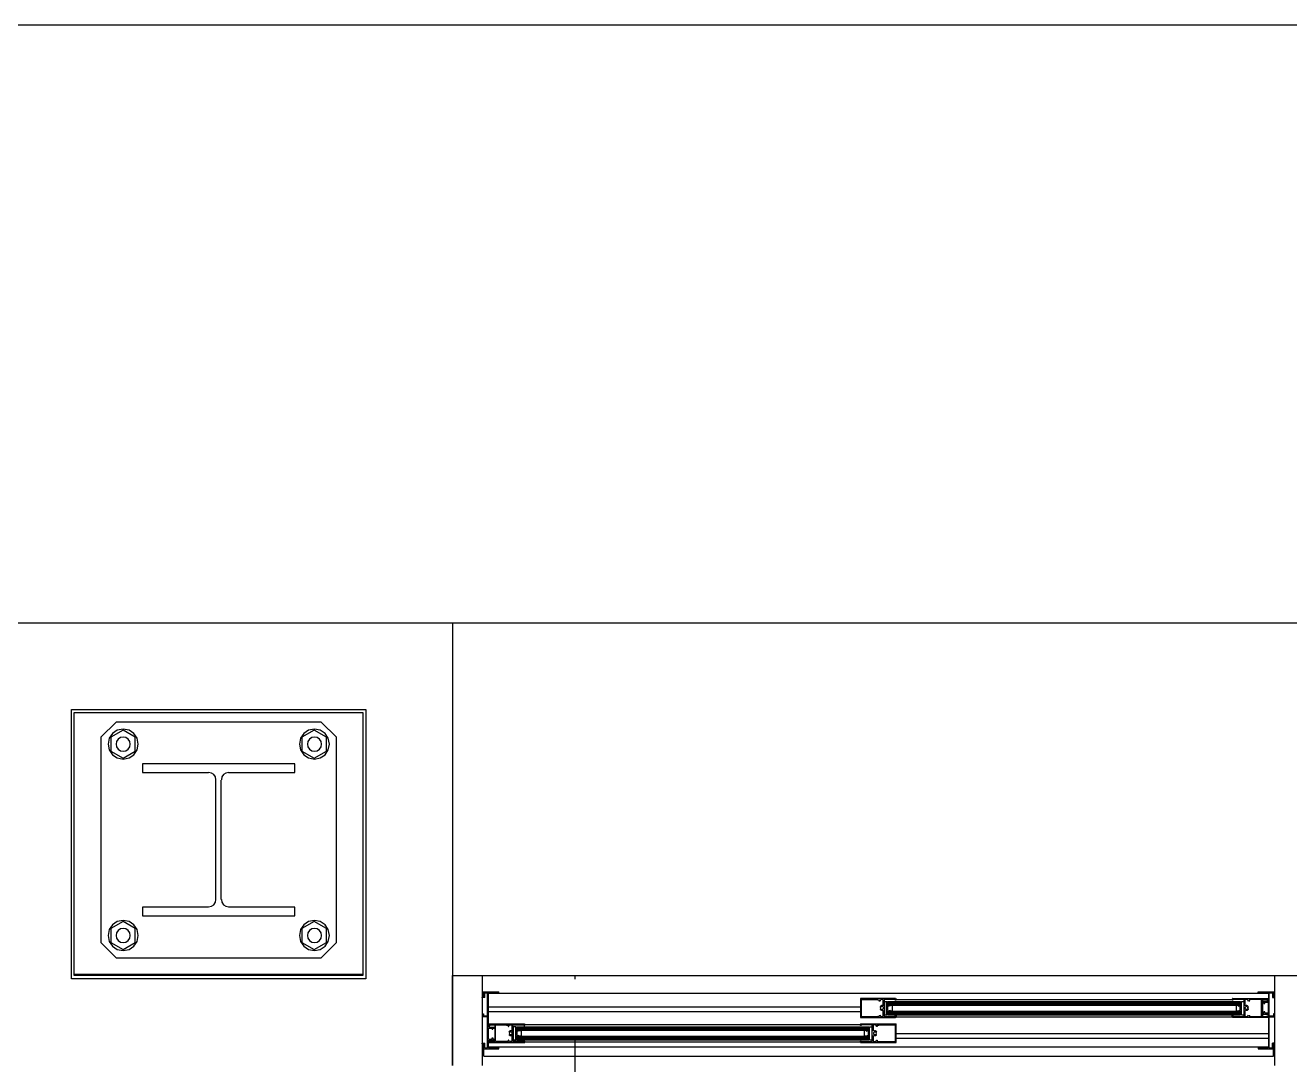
# Model space of a CAD drawing. Header units: millimetres. Extents: x 7649 to 34105, y 3983 to 25377.
# Drawn here: x 28256 to 30372, y 20638 to 22377 of the extents above; entities that cross this region are included whole.
import ezdxf

# ---------------------------------------------------------------- set-up
doc = ezdxf.new("R2010")
doc.units = ezdxf.units.MM

msp = doc.modelspace()

# ---------------------------------------------------------------- linework, layer by layer
at = {"layer": 'GEOMETRY', "color": 7}
for p, q in [((33605.08194, 22376.51806), (7649.45694, 22376.51806)), ((7649.45694, 21376.92222), (34105.14444, 21376.92222)), ((28407.60694, 21210.76389), (28382.20694, 21185.36389)), ((28751.03611, 21210.76389), (28407.60694, 21210.76389)), ((28776.43611, 21185.36389), (28751.03611, 21210.76389)), ((28382.20694, 21185.36389), (28382.20694, 20841.93472)), ((28396.35298, 21183.77083), (28394.37778, 21173.98681)), ((28401.7396, 21191.7604), (28396.35298, 21183.77083)), ((28419.24861, 21197.53472), (28399.14028, 21185.36389)), ((28399.14028, 21185.36389), (28399.14028, 21162.08056)), ((28409.72917, 21197.14702), (28401.7396, 21191.7604)), ((28411.09433, 21182.40567), (28408.54264, 21178.62112)), ((28419.51319, 21199.12222), (28409.72917, 21197.14702)), ((28414.87888, 21184.95736), (28411.09433, 21182.40567)), ((28419.51319, 21185.89306), (28414.87888, 21184.95736)), ((28439.35694, 21185.36389), (28419.24861, 21197.53472)), ((28429.29722, 21197.14702), (28419.51319, 21199.12222)), ((28424.1475, 21184.95736), (28419.51319, 21185.89306)), ((28427.93206, 21182.40567), (28424.1475, 21184.95736)), ((28430.48375, 21178.62112), (28427.93206, 21182.40567)), ((28437.28679, 21191.7604), (28429.29722, 21197.14702)), ((28442.67341, 21183.77083), (28437.28679, 21191.7604)), ((28439.35694, 21162.08056), (28439.35694, 21185.36389)), ((28444.64861, 21173.98681), (28442.67341, 21183.77083)), ((28716.49881, 21183.77083), (28714.52361, 21173.98681)), ((28721.88544, 21191.7604), (28716.49881, 21183.77083)), ((28739.39444, 21197.53472), (28718.75694, 21185.36389)), ((28718.75694, 21185.36389), (28718.75694, 21162.08056)), ((28729.875, 21197.14702), (28721.88544, 21191.7604)), ((28731.24016, 21182.40567), (28728.68848, 21178.62112)), ((28739.65903, 21199.12222), (28729.875, 21197.14702)), ((28735.02472, 21184.95736), (28731.24016, 21182.40567)), ((28739.65903, 21185.89306), (28735.02472, 21184.95736)), ((28759.50278, 21185.36389), (28739.39444, 21197.53472)), ((28749.44306, 21197.14702), (28739.65903, 21199.12222)), ((28744.29334, 21184.95736), (28739.65903, 21185.89306)), ((28748.07789, 21182.40567), (28744.29334, 21184.95736)), ((28750.62958, 21178.62112), (28748.07789, 21182.40567)), ((28757.43262, 21191.7604), (28749.44306, 21197.14702)), ((28762.81924, 21183.77083), (28757.43262, 21191.7604)), ((28759.50278, 21162.08056), (28759.50278, 21185.36389)), ((28764.79444, 21173.98681), (28762.81924, 21183.77083)), ((28776.43611, 20841.93472), (28776.43611, 21185.36389)), ((28394.37778, 21173.98681), (28396.35298, 21164.20278)), ((28396.35298, 21164.20278), (28401.7396, 21156.21321)), ((28399.14028, 21162.08056), (28419.24861, 21150.43889)), ((28408.54264, 21178.62112), (28407.60694, 21173.98681)), ((28407.60694, 21173.98681), (28408.54264, 21169.3525)), ((28408.54264, 21169.3525), (28411.09433, 21165.56794)), ((28411.09433, 21165.56794), (28414.87888, 21163.01625)), ((28414.87888, 21163.01625), (28419.51319, 21162.08056)), ((28419.24861, 21150.43889), (28439.35694, 21162.08056)), ((28419.51319, 21162.08056), (28424.1475, 21163.01625)), ((28424.1475, 21163.01625), (28427.93206, 21165.56794)), ((28427.93206, 21165.56794), (28430.48375, 21169.3525)), ((28431.41944, 21173.98681), (28430.48375, 21178.62112)), ((28430.48375, 21169.3525), (28431.41944, 21173.98681)), ((28437.28679, 21156.21321), (28442.67341, 21164.20278)), ((28442.67341, 21164.20278), (28444.64861, 21173.98681)), ((28714.52361, 21173.98681), (28716.49881, 21164.20278)), ((28716.49881, 21164.20278), (28721.88544, 21156.21321)), ((28718.75694, 21162.08056), (28739.39444, 21150.43889)), ((28728.68848, 21178.62112), (28727.75278, 21173.98681)), ((28727.75278, 21173.98681), (28728.68848, 21169.3525)), ((28728.68848, 21169.3525), (28731.24016, 21165.56794)), ((28731.24016, 21165.56794), (28735.02472, 21163.01625)), ((28735.02472, 21163.01625), (28739.65903, 21162.08056)), ((28739.39444, 21150.43889), (28759.50278, 21162.08056)), ((28739.65903, 21162.08056), (28744.29334, 21163.01625)), ((28744.29334, 21163.01625), (28748.07789, 21165.56794)), ((28748.07789, 21165.56794), (28750.62958, 21169.3525)), ((28751.56528, 21173.98681), (28750.62958, 21178.62112)), ((28750.62958, 21169.3525), (28751.56528, 21173.98681)), ((28757.43262, 21156.21321), (28762.81924, 21164.20278)), ((28762.81924, 21164.20278), (28764.79444, 21173.98681)), ((28401.7396, 21156.21321), (28409.72917, 21150.82659)), ((28409.72917, 21150.82659), (28419.51319, 21148.85139)), ((28419.51319, 21148.85139), (28429.29722, 21150.82659)), ((28429.29722, 21150.82659), (28437.28679, 21156.21321)), ((28706.58611, 21140.91389), (28452.05694, 21140.91389)), ((28452.05694, 21140.91389), (28452.05694, 21126.62639)), ((28706.58611, 21126.62639), (28706.58611, 21140.91389)), ((28721.88544, 21156.21321), (28729.875, 21150.82659)), ((28729.875, 21150.82659), (28739.65903, 21148.85139)), ((28739.65903, 21148.85139), (28749.44306, 21150.82659)), ((28749.44306, 21150.82659), (28757.43262, 21156.21321)), ((28452.05694, 21126.62639), (28562.12361, 21126.62639)), ((28567.22902, 21125.64928), (28562.38819, 21126.62639)), ((28571.18171, 21122.98449), (28567.22902, 21125.64928)), ((28573.84651, 21119.03179), (28571.18171, 21122.98449)), ((28574.82361, 21114.19097), (28573.84651, 21119.03179)), ((28584.79655, 21119.03179), (28583.81944, 21114.19097)), ((28587.46134, 21122.98449), (28584.79655, 21119.03179)), ((28591.41404, 21125.64928), (28587.46134, 21122.98449)), ((28596.25486, 21126.62639), (28591.41404, 21125.64928)), ((28595.99028, 21126.62639), (28706.58611, 21126.62639)), ((28574.82361, 20913.90139), (28574.82361, 21113.92639)), ((28583.29028, 20913.90139), (28583.29028, 21113.92639)), ((28567.22902, 20902.70766), (28571.18171, 20905.37245)), ((28571.18171, 20905.37245), (28573.84651, 20909.32515)), ((28573.84651, 20909.32515), (28574.82361, 20914.16597)), ((28583.81944, 20914.16597), (28584.79655, 20909.32515)), ((28584.79655, 20909.32515), (28587.46134, 20905.37245)), ((28587.46134, 20905.37245), (28591.41404, 20902.70766)), ((28562.12361, 20901.20139), (28452.05694, 20901.20139)), ((28452.05694, 20901.20139), (28452.05694, 20886.91389)), ((28452.05694, 20886.91389), (28706.58611, 20886.91389)), ((28562.38819, 20901.73056), (28567.22902, 20902.70766)), ((28591.41404, 20902.70766), (28596.25486, 20901.73056)), ((28706.58611, 20901.20139), (28595.99028, 20901.20139)), ((28706.58611, 20886.91389), (28706.58611, 20901.20139)), ((28396.35298, 20863.625), (28394.37778, 20853.84097)), ((28401.7396, 20871.61457), (28396.35298, 20863.625)), ((28419.24861, 20877.38889), (28399.14028, 20865.74722)), ((28399.14028, 20865.74722), (28399.14028, 20841.93472)), ((28409.72917, 20877.00119), (28401.7396, 20871.61457)), ((28419.51319, 20878.97639), (28409.72917, 20877.00119)), ((28414.87888, 20864.81152), (28411.09433, 20862.25984)), ((28419.51319, 20865.74722), (28414.87888, 20864.81152)), ((28439.35694, 20865.74722), (28419.24861, 20877.38889)), ((28429.29722, 20877.00119), (28419.51319, 20878.97639)), ((28424.1475, 20864.81152), (28419.51319, 20865.74722)), ((28427.93206, 20862.25984), (28424.1475, 20864.81152)), ((28437.28679, 20871.61457), (28429.29722, 20877.00119)), ((28442.67341, 20863.625), (28437.28679, 20871.61457)), ((28439.35694, 20841.93472), (28439.35694, 20865.74722)), ((28444.64861, 20853.84097), (28442.67341, 20863.625)), ((28716.49881, 20863.625), (28714.52361, 20853.84097)), ((28721.88544, 20871.61457), (28716.49881, 20863.625)), ((28739.39444, 20877.38889), (28718.75694, 20865.74722)), ((28718.75694, 20865.74722), (28718.75694, 20841.93472)), ((28729.875, 20877.00119), (28721.88544, 20871.61457)), ((28739.65903, 20878.97639), (28729.875, 20877.00119)), ((28735.02472, 20864.81152), (28731.24016, 20862.25984)), ((28739.65903, 20865.74722), (28735.02472, 20864.81152)), ((28759.50278, 20865.74722), (28739.39444, 20877.38889)), ((28749.44306, 20877.00119), (28739.65903, 20878.97639)), ((28744.29334, 20864.81152), (28739.65903, 20865.74722)), ((28748.07789, 20862.25984), (28744.29334, 20864.81152)), ((28757.43262, 20871.61457), (28749.44306, 20877.00119)), ((28762.81924, 20863.625), (28757.43262, 20871.61457)), ((28759.50278, 20841.93472), (28759.50278, 20865.74722)), ((28764.79444, 20853.84097), (28762.81924, 20863.625)), ((28382.20694, 20841.93472), (28407.60694, 20816.53472)), ((28394.37778, 20853.84097), (28396.35298, 20844.05695)), ((28396.35298, 20844.05695), (28401.7396, 20836.06738)), ((28399.14028, 20841.93472), (28419.24861, 20830.29306)), ((28408.54264, 20858.47528), (28407.60694, 20853.84097)), ((28407.60694, 20853.84097), (28408.54264, 20849.20666)), ((28411.09433, 20862.25984), (28408.54264, 20858.47528)), ((28408.54264, 20849.20666), (28411.09433, 20845.42211)), ((28411.09433, 20845.42211), (28414.87888, 20842.87042)), ((28414.87888, 20842.87042), (28419.51319, 20841.93472)), ((28419.24861, 20830.29306), (28439.35694, 20841.93472)), ((28419.51319, 20841.93472), (28424.1475, 20842.87042)), ((28424.1475, 20842.87042), (28427.93206, 20845.42211)), ((28430.48375, 20858.47528), (28427.93206, 20862.25984)), ((28427.93206, 20845.42211), (28430.48375, 20849.20666)), ((28431.41944, 20853.84097), (28430.48375, 20858.47528)), ((28430.48375, 20849.20666), (28431.41944, 20853.84097)), ((28437.28679, 20836.06738), (28442.67341, 20844.05695)), ((28442.67341, 20844.05695), (28444.64861, 20853.84097)), ((28714.52361, 20853.84097), (28716.49881, 20844.05695)), ((28716.49881, 20844.05695), (28721.88544, 20836.06738)), ((28718.75694, 20841.93472), (28739.39444, 20830.29306)), ((28728.68848, 20858.47528), (28727.75278, 20853.84097)), ((28727.75278, 20853.84097), (28728.68848, 20849.20666)), ((28731.24016, 20862.25984), (28728.68848, 20858.47528)), ((28728.68848, 20849.20666), (28731.24016, 20845.42211)), ((28731.24016, 20845.42211), (28735.02472, 20842.87042)), ((28735.02472, 20842.87042), (28739.65903, 20841.93472)), ((28739.39444, 20830.29306), (28759.50278, 20841.93472)), ((28739.65903, 20841.93472), (28744.29334, 20842.87042)), ((28744.29334, 20842.87042), (28748.07789, 20845.42211)), ((28750.62958, 20858.47528), (28748.07789, 20862.25984)), ((28748.07789, 20845.42211), (28750.62958, 20849.20666)), ((28751.56528, 20853.84097), (28750.62958, 20858.47528)), ((28750.62958, 20849.20666), (28751.56528, 20853.84097)), ((28751.03611, 20816.53472), (28776.43611, 20841.93472)), ((28757.43262, 20836.06738), (28762.81924, 20844.05695)), ((28762.81924, 20844.05695), (28764.79444, 20853.84097)), ((28401.7396, 20836.06738), (28409.72917, 20830.68076)), ((28409.72917, 20830.68076), (28419.51319, 20828.70556)), ((28419.51319, 20828.70556), (28429.29722, 20830.68076)), ((28429.29722, 20830.68076), (28437.28679, 20836.06738)), ((28721.88544, 20836.06738), (28729.875, 20830.68076)), ((28729.875, 20830.68076), (28739.65903, 20828.70556)), ((28739.65903, 20828.70556), (28749.44306, 20830.68076)), ((28749.44306, 20830.68076), (28757.43262, 20836.06738)), ((28407.60694, 20816.53472), (28751.03611, 20816.53472)), ((28337.75694, 20789.01806), (28820.35694, 20789.01806)), ((29020.38194, 20786.90139), (30346.47361, 20786.90139)), ((29175.95694, 20780.55139), (29175.95694, 20786.90139)), ((29020.38194, 20759.38472), (29023.02778, 20759.38472)), ((29023.02778, 20750.91806), (29023.02778, 20759.38472)), ((29023.02778, 20759.38472), (29047.89861, 20759.38472)), ((29024.61528, 20749.85972), (29024.61528, 20757.79722)), ((29024.61528, 20757.79722), (29029.37778, 20757.79722)), ((29029.37778, 20719.16806), (29029.37778, 20757.79722)), ((29030.96528, 20757.79722), (29047.89861, 20757.79722)), ((29030.96528, 20700.64722), (29030.96528, 20757.79722)), ((29030.96528, 20757.26806), (30335.89028, 20757.26806)), ((29047.89861, 20757.79722), (29047.89861, 20759.38472)), ((30318.95694, 20759.38472), (30344.35694, 20759.38472)), ((30318.95694, 20757.79722), (30318.95694, 20759.38472)), ((30318.95694, 20757.79722), (30335.89028, 20757.79722)), ((30335.89028, 20757.79722), (30335.89028, 20744.03889)), ((30337.47778, 20757.79722), (30342.76944, 20757.79722)), ((30337.47778, 20719.16806), (30337.47778, 20757.79722)), ((30342.76944, 20757.79722), (30342.76944, 20749.85972)), ((30344.35694, 20759.38472), (30346.47361, 20759.38472)), ((30344.35694, 20750.91806), (30344.35694, 20759.38472)), ((29020.38194, 20749.85972), (29020.38194, 20750.91806)), ((29020.38194, 20750.91806), (29023.02778, 20750.91806)), ((29024.61528, 20749.85972), (29020.38194, 20749.85972)), ((29712.00278, 20748.27222), (29653.26528, 20748.27222)), ((29653.26528, 20748.27222), (29653.26528, 20716.52222)), ((29654.32361, 20746.68472), (29654.32361, 20718.10972)), ((29654.32361, 20746.68472), (29682.36944, 20746.68472)), ((29682.36944, 20746.15556), (29682.36944, 20746.68472)), ((29682.36944, 20746.15556), (29685.01528, 20746.15556)), ((29685.01528, 20743.50972), (29685.01528, 20746.15556)), ((29687.13194, 20746.68472), (29685.54444, 20743.50972)), ((29687.04148, 20735.76695), (29686.40871, 20735.13428)), ((29687.79007, 20736.23697), (29687.04148, 20735.76695)), ((29691.36528, 20746.68472), (29687.13194, 20746.68472)), ((29688.62409, 20736.52972), (29687.79007, 20736.23697)), ((29689.51319, 20736.63056), (29688.62409, 20736.52972)), ((29689.92376, 20736.60926), (29689.51319, 20736.63056)), ((29690.32884, 20736.54584), (29689.92376, 20736.60926)), ((29690.72522, 20736.44096), (29690.32884, 20736.54584)), ((29691.10966, 20736.2953), (29690.72522, 20736.44096)), ((29691.36528, 20736.10139), (29691.36528, 20746.68472)), ((29711.47361, 20746.68472), (29692.95278, 20746.68472)), ((29692.95278, 20746.68472), (29692.95278, 20718.10972)), ((29693.48194, 20743.50972), (29693.48194, 20721.28472)), ((29693.48194, 20743.50972), (29697.71528, 20743.50972)), ((29697.71528, 20721.28472), (29697.71528, 20743.50972)), ((29698.77361, 20743.50972), (30289.32361, 20743.50972)), ((29698.77361, 20737.15972), (29698.77361, 20743.50972)), ((29698.77361, 20742.45139), (30289.32361, 20742.45139)), ((29698.77361, 20741.39306), (30289.32361, 20741.39306)), ((29698.77361, 20740.33472), (30289.32361, 20740.33472)), ((29698.77361, 20739.27639), (30289.32361, 20739.27639)), ((29698.77361, 20738.21806), (30289.32361, 20738.21806)), ((29698.77361, 20737.15972), (30289.32361, 20737.15972)), ((29699.30278, 20735.57222), (29703.53611, 20736.63056)), ((29699.30278, 20728.69306), (29699.30278, 20735.57222)), ((29706.71111, 20736.63056), (29703.53611, 20736.63056)), ((29706.71111, 20727.63472), (29706.71111, 20736.63056)), ((29711.47361, 20745.62639), (29711.47361, 20746.68472)), ((29713.06111, 20745.62639), (29711.47361, 20745.62639)), ((29712.57633, 20748.20985), (29712.26736, 20748.27222)), ((29712.82863, 20748.03974), (29712.57633, 20748.20985)), ((29712.99873, 20747.78744), (29712.82863, 20748.03974)), ((29713.06111, 20747.47847), (29712.99873, 20747.78744)), ((29713.06111, 20747.21389), (29713.06111, 20745.62639)), ((29713.06111, 20746.68472), (30275.03611, 20746.68472)), ((30275.03611, 20745.62639), (30275.03611, 20747.21389)), ((30276.62361, 20745.62639), (30275.03611, 20745.62639)), ((30275.62765, 20747.78744), (30275.56528, 20747.47847)), ((30275.79776, 20748.03974), (30275.62765, 20747.78744)), ((30276.05006, 20748.20985), (30275.79776, 20748.03974)), ((30276.35903, 20748.27222), (30276.05006, 20748.20985)), ((30276.09444, 20748.27222), (30335.36111, 20748.27222)), ((30295.14444, 20746.68472), (30276.62361, 20746.68472)), ((30276.62361, 20746.68472), (30276.62361, 20745.62639)), ((30285.09028, 20736.63056), (30281.91528, 20736.63056)), ((30281.91528, 20736.63056), (30281.91528, 20727.63472)), ((30285.09028, 20735.57222), (30288.79444, 20736.63056)), ((30288.79444, 20728.69306), (30288.79444, 20735.57222)), ((30289.32361, 20737.15972), (30289.32361, 20743.50972)), ((30290.91111, 20721.28472), (30290.91111, 20743.50972)), ((30290.91111, 20743.50972), (30294.61528, 20743.50972)), ((30294.61528, 20743.50972), (30294.61528, 20721.28472)), ((30295.14444, 20718.10972), (30295.14444, 20746.68472)), ((30300.96528, 20746.68472), (30296.73194, 20746.68472)), ((30296.73194, 20746.68472), (30296.73194, 20736.10139)), ((30298.7891, 20736.61765), (30297.51673, 20736.2953)), ((30300.06478, 20736.51479), (30298.7891, 20736.61765)), ((30301.24168, 20736.01192), (30300.06478, 20736.51479)), ((30302.55278, 20743.50972), (30300.96528, 20746.68472)), ((30302.21768, 20735.13428), (30301.24168, 20736.01192)), ((30305.72778, 20746.15556), (30303.61111, 20746.15556)), ((30303.61111, 20746.15556), (30303.61111, 20743.50972)), ((30324.24861, 20746.68472), (30305.72778, 20746.68472)), ((30305.72778, 20746.68472), (30305.72778, 20746.15556)), ((30324.24861, 20718.10972), (30324.24861, 20746.68472)), ((30325.83611, 20746.68472), (30325.83611, 20718.10972)), ((30325.83611, 20746.68472), (30333.77361, 20746.68472)), ((30326.36528, 20744.03889), (30335.89028, 20744.03889)), ((30326.36528, 20742.45139), (30326.36528, 20744.03889)), ((30326.36528, 20742.45139), (30328.48194, 20742.45139)), ((30328.48194, 20740.33472), (30328.48194, 20742.45139)), ((30328.48194, 20740.33472), (30330.06944, 20740.33472)), ((30330.06944, 20742.45139), (30335.89028, 20742.45139)), ((30330.06944, 20740.33472), (30330.06944, 20742.45139)), ((30333.77361, 20746.68472), (30333.77361, 20744.56806)), ((30333.77361, 20744.56806), (30335.36111, 20744.56806)), ((30335.36111, 20748.27222), (30335.36111, 20744.56806)), ((30335.89028, 20723.93056), (30335.89028, 20742.45139)), ((30342.76944, 20749.85972), (30346.47361, 20749.85972)), ((30346.47361, 20750.91806), (30344.35694, 20750.91806)), ((30346.47361, 20749.85972), (30346.47361, 20750.91806)), ((30346.47361, 20673.65972), (30346.47361, 20749.85972)), ((29020.91111, 20717.58056), (29020.91111, 20722.87222)), ((29020.91111, 20722.87222), (29022.49861, 20722.87222)), ((29029.37778, 20717.58056), (29020.91111, 20717.58056)), ((29022.49861, 20722.87222), (29022.49861, 20719.16806)), ((29022.49861, 20719.16806), (29029.37778, 20719.16806)), ((29029.37778, 20665.72222), (29029.37778, 20717.58056)), ((29030.96528, 20734.51389), (29653.26528, 20734.51389)), ((29030.96528, 20726.57639), (29653.26528, 20726.57639)), ((29653.26528, 20716.52222), (29712.00278, 20716.52222)), ((29654.32361, 20718.10972), (29682.36944, 20718.10972)), ((29682.36944, 20718.10972), (29682.36944, 20718.63889)), ((29682.36944, 20718.63889), (29685.01528, 20718.63889)), ((29685.01528, 20720.75556), (29685.01528, 20718.63889)), ((29685.54444, 20720.75556), (29687.13194, 20718.10972)), ((29686.10572, 20734.47337), (29686.07665, 20734.1799)), ((29686.07665, 20734.1799), (29686.1564, 20733.89597)), ((29686.0845, 20730.67634), (29686.07856, 20730.45665)), ((29686.07856, 20730.45665), (29686.13303, 20730.24373)), ((29686.15233, 20730.88976), (29686.0845, 20730.67634)), ((29686.24646, 20734.7438), (29686.10572, 20734.47337)), ((29686.13303, 20730.24373), (29686.24646, 20730.05064)), ((29686.27702, 20731.07578), (29686.15233, 20730.88976)), ((29686.1564, 20733.89597), (29686.34211, 20733.6542)), ((29686.44517, 20731.21729), (29686.27702, 20731.07578)), ((29686.34211, 20733.6542), (29686.60508, 20733.49996)), ((29686.40871, 20730.18933), (29687.38471, 20729.31169)), ((29686.64566, 20731.30733), (29686.44517, 20731.21729)), ((29686.60508, 20733.49996), (29686.89671, 20733.4561)), ((29686.86736, 20731.33889), (29686.64566, 20731.30733)), ((29687.02525, 20731.32303), (29686.86736, 20731.33889)), ((29686.89671, 20733.4561), (29687.1843, 20733.52139)), ((29687.1754, 20731.27668), (29687.02525, 20731.32303)), ((29687.13194, 20733.45556), (29687.66111, 20733.45556)), ((29687.13194, 20730.80972), (29687.66111, 20730.80972)), ((29687.13194, 20718.10972), (29691.36528, 20718.10972)), ((29687.31348, 20731.20166), (29687.1754, 20731.27668)), ((29687.1843, 20733.52139), (29687.43515, 20733.69464)), ((29687.43515, 20731.0998), (29687.31348, 20731.20166)), ((29687.38471, 20729.31169), (29688.56161, 20728.80883)), ((29687.66111, 20730.80972), (29687.66111, 20730.28056)), ((29688.77449, 20734.92577), (29688.09395, 20734.5739)), ((29688.09395, 20730.74971), (29688.77449, 20730.39784)), ((29688.56161, 20728.80883), (29689.83729, 20728.70596)), ((29689.51319, 20735.04306), (29688.77449, 20734.92577)), ((29688.77449, 20730.39784), (29689.51319, 20730.28056)), ((29690.25189, 20734.92577), (29689.51319, 20735.04306)), ((29689.51319, 20730.28056), (29690.25189, 20730.39784)), ((29689.83729, 20728.70596), (29691.10966, 20729.02831)), ((29690.93244, 20734.5739), (29690.25189, 20734.92577)), ((29690.25189, 20730.39784), (29690.93244, 20730.74971)), ((29690.30694, 20730.28056), (29690.30694, 20730.80972)), ((29691.36528, 20718.10972), (29691.36528, 20728.16389)), ((29691.77716, 20733.40051), (29691.42529, 20734.08105)), ((29691.42529, 20731.24256), (29691.77716, 20731.92311)), ((29691.89444, 20732.66181), (29691.77716, 20733.40051)), ((29691.77716, 20731.92311), (29691.89444, 20732.66181)), ((29692.95278, 20718.10972), (29711.47361, 20718.10972)), ((29693.48194, 20721.28472), (29697.71528, 20721.28472)), ((29698.77361, 20727.10556), (30289.32361, 20727.10556)), ((29698.77361, 20721.28472), (29698.77361, 20727.10556)), ((29698.77361, 20726.04722), (30289.32361, 20726.04722)), ((29698.77361, 20725.51806), (30289.32361, 20725.51806)), ((29698.77361, 20724.45972), (30289.32361, 20724.45972)), ((29698.77361, 20723.40139), (30289.32361, 20723.40139)), ((29698.77361, 20722.34306), (30289.32361, 20722.34306)), ((29698.77361, 20721.28472), (30289.32361, 20721.28472)), ((29699.30278, 20727.63472), (29703.53611, 20728.69306)), ((29703.53611, 20727.63472), (29706.71111, 20727.63472)), ((29711.47361, 20718.10972), (29711.47361, 20719.16806)), ((29711.47361, 20719.16806), (29713.06111, 20719.16806)), ((29712.26736, 20717.05139), (29712.57633, 20717.11377)), ((29712.57633, 20717.11377), (29712.82863, 20717.28387)), ((29712.82863, 20717.28387), (29712.99873, 20717.53617)), ((29712.99873, 20717.53617), (29713.06111, 20717.84514)), ((29713.06111, 20719.16806), (29713.06111, 20717.58056)), ((29713.06111, 20717.58056), (30275.03611, 20717.58056)), ((30275.03611, 20717.58056), (30275.03611, 20719.16806)), ((30275.03611, 20719.16806), (30276.62361, 20719.16806)), ((30275.56528, 20717.84514), (30275.62765, 20717.53617)), ((30275.62765, 20717.53617), (30275.79776, 20717.28387)), ((30275.79776, 20717.28387), (30276.05006, 20717.11377)), ((30276.05006, 20717.11377), (30276.35903, 20717.05139)), ((30335.36111, 20716.52222), (30276.09444, 20716.52222)), ((30276.62361, 20719.16806), (30276.62361, 20718.10972)), ((30276.62361, 20718.10972), (30295.14444, 20718.10972)), ((30281.91528, 20727.63472), (30285.09028, 20727.63472)), ((30285.09028, 20727.63472), (30288.79444, 20728.69306)), ((30289.32361, 20721.28472), (30289.32361, 20727.10556)), ((30290.91111, 20721.28472), (30294.61528, 20721.28472)), ((30296.84923, 20733.40051), (30296.73194, 20732.66181)), ((30296.73194, 20732.66181), (30296.84923, 20731.92311)), ((30296.73194, 20728.16389), (30296.73194, 20718.10972)), ((30296.73194, 20718.10972), (30300.96528, 20718.10972)), ((30297.2011, 20734.08105), (30296.84923, 20733.40051)), ((30296.84923, 20731.92311), (30297.2011, 20731.24256)), ((30297.51673, 20729.02831), (30297.90117, 20728.88266)), ((30298.37449, 20734.92577), (30297.69395, 20734.5739)), ((30297.69395, 20730.74971), (30298.37449, 20730.39784)), ((30297.79028, 20730.28056), (30297.79028, 20730.80972)), ((30297.90117, 20728.88266), (30298.29755, 20728.77777)), ((30298.29755, 20728.77777), (30298.70263, 20728.71435)), ((30299.11319, 20735.04306), (30298.37449, 20734.92577)), ((30298.37449, 20730.39784), (30299.11319, 20730.28056)), ((30298.70263, 20728.71435), (30299.11319, 20728.69306)), ((30299.85189, 20734.92577), (30299.11319, 20735.04306)), ((30299.11319, 20730.28056), (30299.85189, 20730.39784)), ((30299.11319, 20728.69306), (30300.00229, 20728.79389)), ((30300.53244, 20734.5739), (30299.85189, 20734.92577)), ((30299.85189, 20730.39784), (30300.53244, 20730.74971)), ((30300.00229, 20728.79389), (30300.83632, 20729.08664)), ((30300.43611, 20733.45556), (30300.96528, 20733.45556)), ((30300.43611, 20730.28056), (30300.43611, 20730.80972)), ((30300.43611, 20730.80972), (30300.96528, 20730.80972)), ((30300.83632, 20729.08664), (30301.5849, 20729.55666)), ((30300.96528, 20718.10972), (30302.55278, 20720.75556)), ((30301.19124, 20733.69464), (30301.31291, 20733.59278)), ((30301.44209, 20731.27305), (30301.19124, 20731.0998)), ((30301.31291, 20733.59278), (30301.45099, 20733.51777)), ((30301.72968, 20731.33835), (30301.44209, 20731.27305)), ((30301.45099, 20733.51777), (30301.60114, 20733.47141)), ((30301.5849, 20729.55666), (30302.21768, 20730.18933)), ((30301.60114, 20733.47141), (30301.75903, 20733.45556)), ((30302.02131, 20731.29448), (30301.72968, 20731.33835)), ((30301.75903, 20733.45556), (30301.98073, 20733.48712)), ((30301.98073, 20733.48712), (30302.18122, 20733.57715)), ((30302.28428, 20731.14025), (30302.02131, 20731.29448)), ((30302.18122, 20733.57715), (30302.34937, 20733.71867)), ((30302.46999, 20730.89847), (30302.28428, 20731.14025)), ((30302.34937, 20733.71867), (30302.47406, 20733.90468)), ((30302.49335, 20734.55071), (30302.37993, 20734.7438)), ((30302.37993, 20730.05064), (30302.52067, 20730.32107)), ((30302.54974, 20730.61455), (30302.46999, 20730.89847)), ((30302.47406, 20733.90468), (30302.54188, 20734.1181)), ((30302.54783, 20734.3378), (30302.49335, 20734.55071)), ((30302.52067, 20730.32107), (30302.54974, 20730.61455)), ((30302.54188, 20734.1181), (30302.54783, 20734.3378)), ((30303.61111, 20720.75556), (30303.61111, 20718.63889)), ((30303.61111, 20718.63889), (30305.72778, 20718.63889)), ((30305.72778, 20718.63889), (30305.72778, 20718.10972)), ((30305.72778, 20718.10972), (30324.24861, 20718.10972)), ((30325.83611, 20718.10972), (30333.77361, 20718.10972)), ((30328.48194, 20723.93056), (30326.36528, 20723.93056)), ((30326.36528, 20723.93056), (30326.36528, 20722.34306)), ((30326.36528, 20722.34306), (30335.89028, 20722.34306)), ((30330.06944, 20726.04722), (30328.48194, 20726.04722)), ((30328.48194, 20726.04722), (30328.48194, 20723.93056)), ((30330.06944, 20723.93056), (30330.06944, 20726.04722)), ((30335.89028, 20723.93056), (30330.06944, 20723.93056)), ((30333.77361, 20718.10972), (30333.77361, 20719.69722)), ((30333.77361, 20719.69722), (30335.36111, 20719.69722)), ((30335.36111, 20719.69722), (30335.36111, 20716.52222)), ((30335.89028, 20722.34306), (30335.89028, 20665.72222)), ((30337.47778, 20719.16806), (30344.35694, 20719.16806)), ((30337.47778, 20717.58056), (30345.94444, 20717.58056)), ((30337.47778, 20665.72222), (30337.47778, 20717.58056)), ((30345.94444, 20722.87222), (30344.35694, 20722.87222)), ((30344.35694, 20722.87222), (30344.35694, 20719.16806)), ((30345.94444, 20717.58056), (30345.94444, 20722.87222)), ((29030.96528, 20700.64722), (29041.01944, 20700.64722)), ((29030.96528, 20680.53889), (29030.96528, 20699.05972)), ((29030.96528, 20699.05972), (29036.78611, 20699.05972)), ((29032.02361, 20705.93889), (29032.02361, 20702.76389)), ((29032.02361, 20705.93889), (29090.76111, 20705.93889)), ((29032.02361, 20702.76389), (29033.08194, 20702.76389)), ((29033.08194, 20702.76389), (29033.08194, 20704.35139)), ((29033.08194, 20704.35139), (29041.54861, 20704.35139)), ((29036.78611, 20696.94306), (29036.78611, 20699.05972)), ((29036.78611, 20696.94306), (29038.37361, 20696.94306)), ((29038.37361, 20696.94306), (29038.37361, 20699.05972)), ((29038.37361, 20699.05972), (29041.01944, 20699.05972)), ((29041.01944, 20699.05972), (29041.01944, 20700.64722)), ((29041.54861, 20704.35139), (29041.54861, 20676.30556)), ((29042.60694, 20704.35139), (29061.12778, 20704.35139)), ((29042.60694, 20676.30556), (29042.60694, 20704.35139)), ((29061.12778, 20704.35139), (29061.12778, 20703.82222)), ((29061.12778, 20703.82222), (29063.77361, 20703.82222)), ((29063.77361, 20703.82222), (29063.77361, 20701.70556)), ((29063.77361, 20701.70556), (29064.30278, 20701.70556)), ((29064.30278, 20701.70556), (29065.89028, 20704.35139)), ((29066.14304, 20693.67859), (29065.16704, 20692.80095)), ((29065.89028, 20704.35139), (29070.12361, 20704.35139)), ((29067.31994, 20694.18145), (29066.14304, 20693.67859)), ((29068.59562, 20694.28432), (29067.31994, 20694.18145)), ((29069.86799, 20693.96196), (29068.59562, 20694.28432)), ((29070.12361, 20704.35139), (29070.12361, 20694.29722)), ((29071.71111, 20676.30556), (29071.71111, 20704.35139)), ((29071.71111, 20704.35139), (29090.23194, 20704.35139)), ((29076.47361, 20701.17639), (29072.24028, 20701.17639)), ((29072.24028, 20701.17639), (29072.24028, 20679.48056)), ((29076.47361, 20679.48056), (29076.47361, 20701.17639)), ((29077.53194, 20695.35556), (29077.53194, 20701.17639)), ((29077.53194, 20701.17639), (29667.55278, 20701.17639)), ((29077.53194, 20700.11806), (29667.55278, 20700.11806)), ((29077.53194, 20699.05972), (29667.55278, 20699.05972)), ((29077.53194, 20698.00139), (29667.55278, 20698.00139)), ((29077.53194, 20697.47222), (29667.55278, 20697.47222)), ((29077.53194, 20696.41389), (29667.55278, 20696.41389)), ((29077.53194, 20695.35556), (29667.55278, 20695.35556)), ((29078.59028, 20693.76806), (29082.29444, 20694.82639)), ((29078.59028, 20686.88889), (29078.59028, 20693.76806)), ((29082.29444, 20694.82639), (29085.46944, 20694.82639)), ((29085.46944, 20694.82639), (29085.46944, 20685.83056)), ((29090.23194, 20704.35139), (29090.23194, 20703.29306)), ((29090.23194, 20703.29306), (29091.81944, 20703.29306)), ((29091.33466, 20705.87651), (29091.02569, 20705.93889)), ((29091.58696, 20705.70641), (29091.33466, 20705.87651)), ((29091.75707, 20705.4541), (29091.58696, 20705.70641)), ((29091.81944, 20705.14514), (29091.75707, 20705.4541)), ((29091.81944, 20703.29306), (29091.81944, 20704.88056)), ((29091.81944, 20704.88056), (29653.26528, 20704.88056)), ((29653.32765, 20705.4541), (29653.26528, 20705.14514)), ((29653.26528, 20703.29306), (29653.26528, 20704.88056)), ((29654.32361, 20703.29306), (29653.26528, 20703.29306)), ((29653.49776, 20705.70641), (29653.32765, 20705.4541)), ((29653.75006, 20705.87651), (29653.49776, 20705.70641)), ((29654.05903, 20705.93889), (29653.75006, 20705.87651)), ((29653.79444, 20705.93889), (29713.06111, 20705.93889)), ((29672.84444, 20704.35139), (29654.32361, 20704.35139)), ((29654.32361, 20704.35139), (29654.32361, 20703.29306)), ((29662.79028, 20694.82639), (29659.61528, 20694.82639)), ((29659.61528, 20694.82639), (29659.61528, 20685.83056)), ((29662.79028, 20693.76806), (29666.49444, 20694.82639)), ((29666.49444, 20686.88889), (29666.49444, 20693.76806)), ((29667.55278, 20695.35556), (29667.55278, 20701.17639)), ((29668.61111, 20679.48056), (29668.61111, 20701.17639)), ((29668.61111, 20701.17639), (29672.31528, 20701.17639)), ((29672.31528, 20701.17639), (29672.31528, 20679.48056)), ((29672.84444, 20676.30556), (29672.84444, 20704.35139)), ((29679.19444, 20704.35139), (29674.43194, 20704.35139)), ((29674.43194, 20704.35139), (29674.43194, 20694.29722)), ((29677.01826, 20694.28432), (29675.7459, 20693.96196)), ((29678.29395, 20694.18145), (29677.01826, 20694.28432)), ((29679.47084, 20693.67859), (29678.29395, 20694.18145)), ((29680.78194, 20701.70556), (29679.19444, 20704.35139)), ((29680.44684, 20692.80095), (29679.47084, 20693.67859)), ((29681.31111, 20701.70556), (29680.78194, 20701.70556)), ((29681.31111, 20703.82222), (29681.31111, 20701.70556)), ((29681.31111, 20703.82222), (29683.95694, 20703.82222)), ((29683.95694, 20704.35139), (29712.00278, 20704.35139)), ((29683.95694, 20703.82222), (29683.95694, 20704.35139)), ((29712.00278, 20676.30556), (29712.00278, 20704.35139)), ((29713.06111, 20674.71806), (29713.06111, 20705.93889)), ((29020.38194, 20672.60139), (29020.38194, 20673.65972)), ((29020.38194, 20673.65972), (29024.61528, 20673.65972)), ((29020.38194, 20672.60139), (29023.02778, 20672.60139)), ((29023.02778, 20664.13472), (29023.02778, 20672.60139)), ((29024.61528, 20665.72222), (29024.61528, 20673.65972)), ((29030.96528, 20680.53889), (29036.78611, 20680.53889)), ((29030.96528, 20665.72222), (29030.96528, 20678.95139)), ((29030.96528, 20678.95139), (29041.01944, 20678.95139)), ((29033.08194, 20677.89306), (29032.02361, 20677.89306)), ((29032.02361, 20677.89306), (29032.02361, 20674.71806)), ((29032.02361, 20674.71806), (29090.76111, 20674.71806)), ((29033.08194, 20676.30556), (29033.08194, 20677.89306)), ((29033.08194, 20676.30556), (29041.54861, 20676.30556)), ((29036.78611, 20680.53889), (29036.78611, 20682.65556)), ((29036.78611, 20682.65556), (29038.37361, 20682.65556)), ((29038.37361, 20682.65556), (29038.37361, 20680.53889)), ((29038.37361, 20680.53889), (29041.01944, 20680.53889)), ((29041.01944, 20680.53889), (29041.01944, 20678.95139)), ((29061.12778, 20676.30556), (29042.60694, 20676.30556)), ((29063.77361, 20676.30556), (29061.12778, 20676.30556)), ((29064.30278, 20678.95139), (29063.77361, 20678.95139)), ((29063.77361, 20678.95139), (29063.77361, 20676.30556)), ((29065.89028, 20676.30556), (29064.30278, 20678.95139)), ((29065.16704, 20687.85599), (29065.79982, 20687.22333)), ((29065.4439, 20689.09431), (29065.36415, 20688.81038)), ((29065.36415, 20688.81038), (29065.39322, 20688.5169)), ((29065.42053, 20692.74655), (29065.36606, 20692.53363)), ((29065.36606, 20692.53363), (29065.372, 20692.31394)), ((29065.372, 20692.31394), (29065.43983, 20692.10051)), ((29065.39322, 20688.5169), (29065.53396, 20688.24648)), ((29065.53396, 20692.93963), (29065.42053, 20692.74655)), ((29065.43983, 20692.10051), (29065.56452, 20691.9145)), ((29065.62961, 20689.33608), (29065.4439, 20689.09431)), ((29065.56452, 20691.9145), (29065.73267, 20691.77298)), ((29065.89258, 20689.49031), (29065.62961, 20689.33608)), ((29065.73267, 20691.77298), (29065.93316, 20691.68295)), ((29065.79982, 20687.22333), (29066.5484, 20686.75331)), ((29070.12361, 20676.30556), (29065.89028, 20676.30556)), ((29066.18421, 20689.53418), (29065.89258, 20689.49031)), ((29065.93316, 20691.68295), (29066.15486, 20691.65139)), ((29066.15486, 20691.65139), (29066.31275, 20691.66725)), ((29066.4718, 20689.46888), (29066.18421, 20689.53418)), ((29066.31275, 20691.66725), (29066.4629, 20691.7136)), ((29066.4629, 20691.7136), (29066.60098, 20691.78862)), ((29066.72265, 20689.29563), (29066.4718, 20689.46888)), ((29066.5484, 20686.75331), (29067.38243, 20686.46056)), ((29066.60098, 20691.78862), (29066.72265, 20691.89048)), ((29067.53283, 20692.59243), (29066.85229, 20692.24057)), ((29066.85229, 20688.41638), (29067.53283, 20688.06451)), ((29066.94861, 20691.65139), (29066.94861, 20692.18056)), ((29067.38243, 20686.46056), (29068.27153, 20686.35972)), ((29068.27153, 20692.70972), (29067.53283, 20692.59243)), ((29067.53283, 20688.06451), (29068.27153, 20687.94722)), ((29069.01023, 20692.59243), (29068.27153, 20692.70972)), ((29068.27153, 20687.94722), (29069.01023, 20688.06451)), ((29068.27153, 20686.35972), (29068.68209, 20686.38101)), ((29068.68209, 20686.38101), (29069.08717, 20686.44444)), ((29069.69077, 20692.24057), (29069.01023, 20692.59243)), ((29069.01023, 20688.06451), (29069.69077, 20688.41638)), ((29069.08717, 20686.44444), (29069.48355, 20686.54932)), ((29069.48355, 20686.54932), (29069.86799, 20686.69498)), ((29069.59444, 20692.18056), (29069.59444, 20691.65139)), ((29069.59444, 20691.65139), (29070.12361, 20691.65139)), ((29069.59444, 20689.00556), (29070.12361, 20689.00556)), ((29070.12361, 20686.35972), (29070.12361, 20676.30556)), ((29070.53549, 20691.06717), (29070.18362, 20691.74771)), ((29070.18362, 20688.90923), (29070.53549, 20689.58977)), ((29070.65278, 20690.32847), (29070.53549, 20691.06717)), ((29070.53549, 20689.58977), (29070.65278, 20690.32847)), ((29090.23194, 20676.30556), (29071.71111, 20676.30556)), ((29072.24028, 20679.48056), (29076.47361, 20679.48056)), ((29077.53194, 20679.48056), (29077.53194, 20685.30139)), ((29077.53194, 20685.30139), (29667.55278, 20685.30139)), ((29077.53194, 20684.24306), (29667.55278, 20684.24306)), ((29077.53194, 20683.18472), (29667.55278, 20683.18472)), ((29077.53194, 20682.12639), (29667.55278, 20682.12639)), ((29077.53194, 20681.06806), (29667.55278, 20681.06806)), ((29077.53194, 20680.00972), (29667.55278, 20680.00972)), ((29077.53194, 20679.48056), (29667.55278, 20679.48056)), ((29078.59028, 20685.83056), (29082.29444, 20686.88889)), ((29082.29444, 20685.83056), (29085.46944, 20685.83056)), ((29091.81944, 20676.83472), (29090.23194, 20676.83472)), ((29090.23194, 20676.83472), (29090.23194, 20676.30556)), ((29091.02569, 20674.71806), (29091.33466, 20674.78043)), ((29091.33466, 20674.78043), (29091.58696, 20674.95054)), ((29091.58696, 20674.95054), (29091.75707, 20675.20284)), ((29091.75707, 20675.20284), (29091.81944, 20675.51181)), ((29091.81944, 20675.24722), (29091.81944, 20676.83472)), ((29091.81944, 20675.77639), (29653.26528, 20675.77639)), ((29175.95694, 20611.74722), (29175.95694, 20680.53889)), ((29653.26528, 20675.24722), (29653.26528, 20676.83472)), ((29653.26528, 20676.83472), (29654.32361, 20676.83472)), ((29653.26528, 20675.51181), (29653.32765, 20675.20284)), ((29653.32765, 20675.20284), (29653.49776, 20674.95054)), ((29653.49776, 20674.95054), (29653.75006, 20674.78043)), ((29653.75006, 20674.78043), (29654.05903, 20674.71806)), ((29653.79444, 20674.71806), (29713.06111, 20674.71806)), ((29654.32361, 20676.83472), (29654.32361, 20676.30556)), ((29654.32361, 20676.30556), (29672.84444, 20676.30556)), ((29659.61528, 20685.83056), (29662.79028, 20685.83056)), ((29662.79028, 20685.83056), (29666.49444, 20686.88889)), ((29667.55278, 20679.48056), (29667.55278, 20685.30139)), ((29668.61111, 20679.48056), (29672.31528, 20679.48056)), ((29674.43194, 20686.35972), (29674.43194, 20676.30556)), ((29674.43194, 20676.30556), (29679.19444, 20676.30556)), ((29675.49028, 20691.65139), (29674.96111, 20691.65139)), ((29675.0784, 20691.06717), (29674.96111, 20690.32847)), ((29674.96111, 20690.32847), (29675.0784, 20689.58977)), ((29674.96111, 20689.00556), (29675.49028, 20689.00556)), ((29675.43026, 20691.74771), (29675.0784, 20691.06717)), ((29675.0784, 20689.58977), (29675.43026, 20688.90923)), ((29675.49028, 20692.18056), (29675.49028, 20691.65139)), ((29675.7459, 20686.69498), (29676.13034, 20686.54932)), ((29676.60366, 20692.59243), (29675.92312, 20692.24057)), ((29675.92312, 20688.41638), (29676.60366, 20688.06451)), ((29676.13034, 20686.54932), (29676.52672, 20686.44444)), ((29676.52672, 20686.44444), (29676.9318, 20686.38101)), ((29677.34236, 20692.70972), (29676.60366, 20692.59243)), ((29676.60366, 20688.06451), (29677.34236, 20687.94722)), ((29676.9318, 20686.38101), (29677.34236, 20686.35972)), ((29678.08106, 20692.59243), (29677.34236, 20692.70972)), ((29677.34236, 20687.94722), (29678.08106, 20688.06451)), ((29677.34236, 20686.35972), (29678.23146, 20686.46056)), ((29678.7616, 20692.24057), (29678.08106, 20692.59243)), ((29678.08106, 20688.06451), (29678.7616, 20688.41638)), ((29678.13611, 20691.65139), (29678.13611, 20692.18056)), ((29678.23146, 20686.46056), (29679.06549, 20686.75331)), ((29678.89124, 20691.89048), (29679.01291, 20691.78862)), ((29679.14209, 20689.46888), (29678.89124, 20689.29563)), ((29679.01291, 20691.78862), (29679.15099, 20691.7136)), ((29679.06549, 20686.75331), (29679.81407, 20687.22333)), ((29679.42968, 20689.53418), (29679.14209, 20689.46888)), ((29679.15099, 20691.7136), (29679.30114, 20691.66725)), ((29679.19444, 20676.30556), (29680.78194, 20678.95139)), ((29679.30114, 20691.66725), (29679.45903, 20691.65139)), ((29679.72131, 20689.49031), (29679.42968, 20689.53418)), ((29679.45903, 20691.65139), (29679.68073, 20691.68295)), ((29679.68073, 20691.68295), (29679.88122, 20691.77298)), ((29679.98428, 20689.33608), (29679.72131, 20689.49031)), ((29679.81407, 20687.22333), (29680.44684, 20687.85599)), ((29679.88122, 20691.77298), (29680.04937, 20691.9145)), ((29680.16999, 20689.09431), (29679.98428, 20689.33608)), ((29680.04937, 20691.9145), (29680.17406, 20692.10051)), ((29680.19335, 20692.74655), (29680.07993, 20692.93963)), ((29680.07993, 20688.24648), (29680.22067, 20688.5169)), ((29680.24974, 20688.81038), (29680.16999, 20689.09431)), ((29680.17406, 20692.10051), (29680.24188, 20692.31394)), ((29680.24783, 20692.53363), (29680.19335, 20692.74655)), ((29680.22067, 20688.5169), (29680.24974, 20688.81038)), ((29680.24188, 20692.31394), (29680.24783, 20692.53363)), ((29680.78194, 20678.95139), (29681.31111, 20678.95139)), ((29681.31111, 20678.95139), (29681.31111, 20676.30556)), ((29681.31111, 20676.30556), (29683.95694, 20676.30556)), ((29683.95694, 20676.30556), (29712.00278, 20676.30556)), ((29713.06111, 20690.06389), (30335.89028, 20690.06389)), ((29713.06111, 20682.12639), (30335.89028, 20682.12639)), ((30346.47361, 20673.65972), (30342.76944, 20673.65972)), ((30342.76944, 20665.72222), (30342.76944, 20673.65972)), ((30344.35694, 20664.13472), (30344.35694, 20672.60139)), ((30344.35694, 20672.60139), (30346.47361, 20672.60139)), ((30346.47361, 20672.60139), (30346.47361, 20673.65972)), ((29023.02778, 20664.13472), (29047.89861, 20664.13472)), ((29023.02778, 20651.96389), (29023.02778, 20664.13472)), ((29023.02778, 20651.96389), (30344.35694, 20651.96389)), ((29024.61528, 20665.72222), (29029.37778, 20665.72222)), ((29030.96528, 20667.30972), (30335.89028, 20667.30972)), ((29030.96528, 20665.72222), (29047.89861, 20665.72222)), ((29047.89861, 20664.13472), (29047.89861, 20665.72222)), ((30335.89028, 20665.72222), (30318.95694, 20665.72222)), ((30318.95694, 20665.72222), (30318.95694, 20664.13472)), ((30318.95694, 20664.13472), (30344.35694, 20664.13472)), ((30337.47778, 20665.72222), (30342.76944, 20665.72222)), ((30344.35694, 20651.96389), (30344.35694, 20664.13472))]:
    msp.add_line(p, q, dxfattribs=at)
at = {"layer": 'RECTANGLES', "color": 7}
for p, q in [((28188.00278, 21376.92222), (28970.64028, 21376.92222)), ((28970.64028, 21376.92222), (28970.64028, 20636.61806)), ((28332.99444, 21231.93056), (28825.64861, 21231.93056)), ((28332.99444, 20781.60972), (28332.99444, 21231.93056)), ((28337.75694, 21226.63889), (28820.35694, 21226.63889)), ((28337.75694, 20786.90139), (28337.75694, 21226.63889)), ((28820.35694, 21226.63889), (28820.35694, 20786.90139)), ((28825.64861, 21231.93056), (28825.64861, 20781.60972)), ((28825.64861, 20781.60972), (28332.99444, 20781.60972)), ((28820.35694, 20786.90139), (28337.75694, 20786.90139)), ((28970.64028, 20786.90139), (29020.38194, 20786.90139)), ((28970.64028, 20636.61806), (28970.64028, 20786.90139)), ((29020.38194, 20786.90139), (29020.38194, 20636.61806)), ((30346.47361, 20786.90139), (30396.74444, 20786.90139)), ((30346.47361, 20636.61806), (30346.47361, 20786.90139))]:
    msp.add_line(p, q, dxfattribs=at)

doc.saveas('drawing.dxf')
